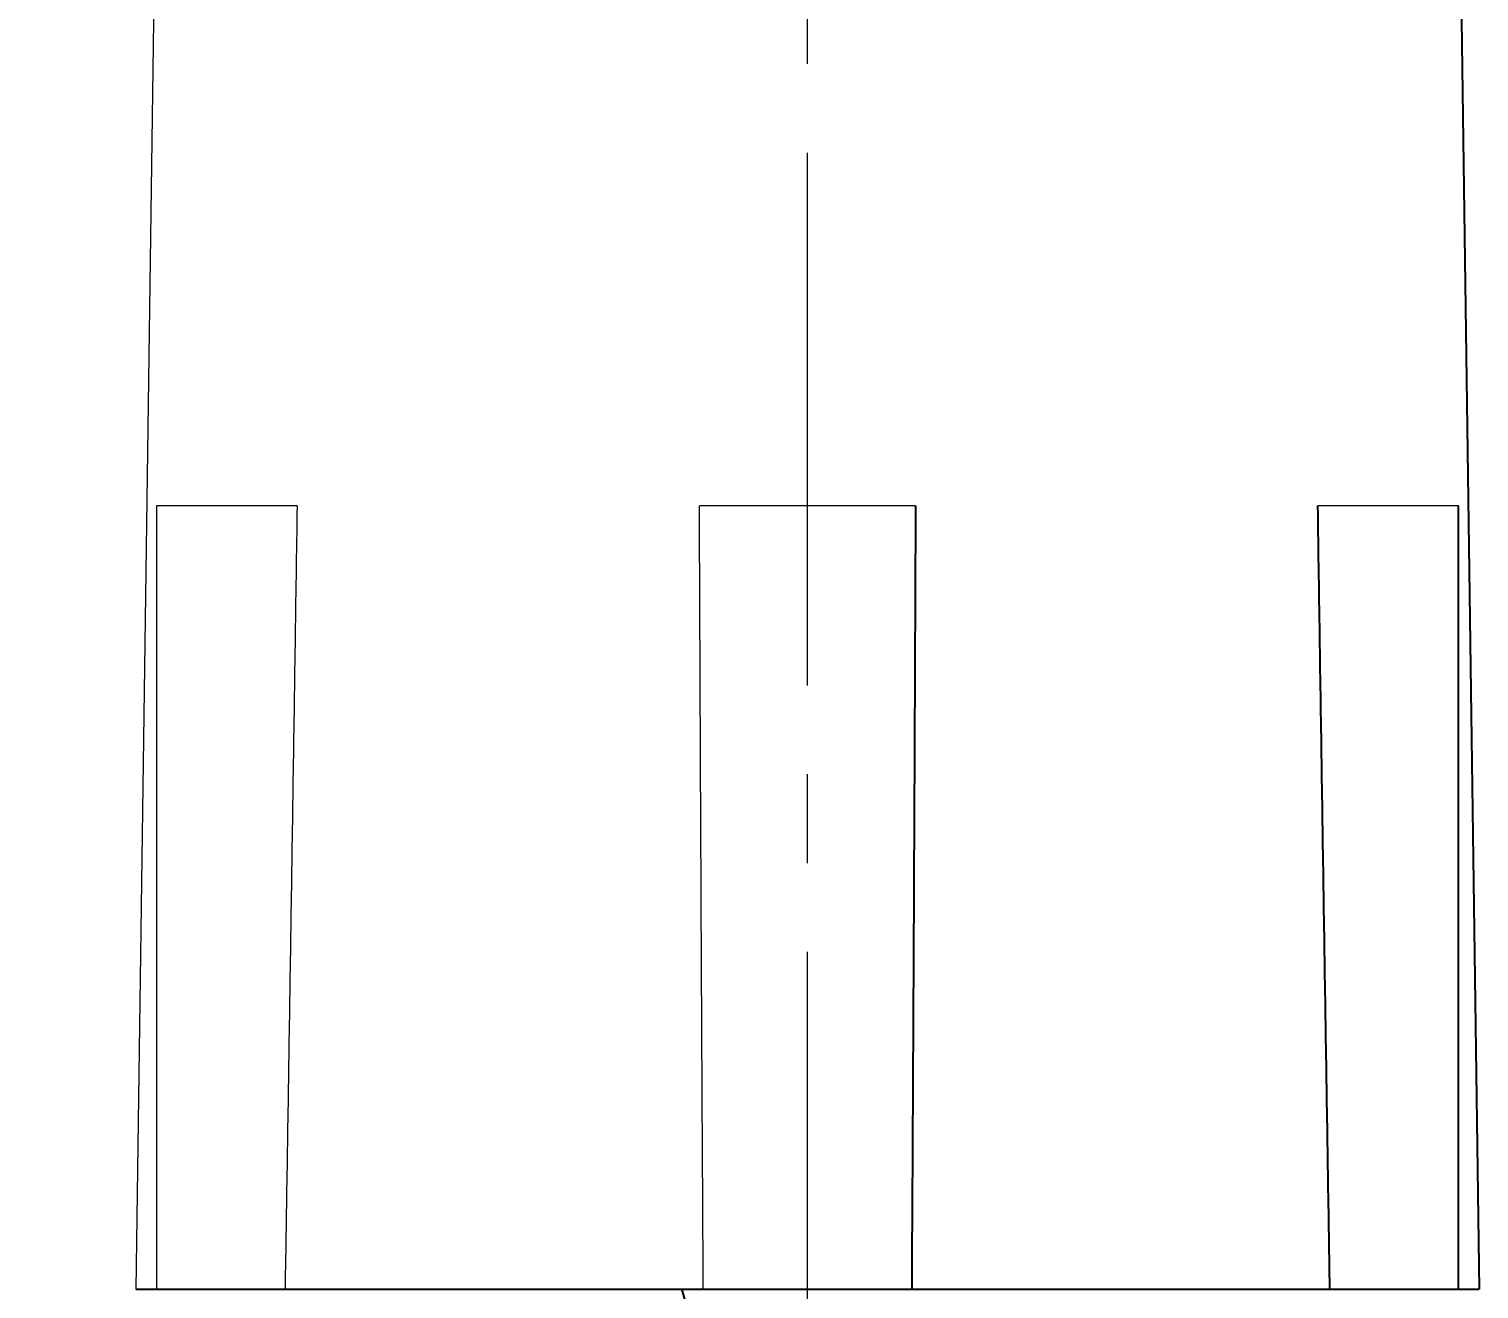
# Model space of a CAD drawing. Header units: millimetres. Extents: x 8809 to 9650, y -1236 to -642.
# Drawn here: x 9351.2 to 9403, y -1052.9 to -1007.8 of the extents above; entities that cross this region are included whole.
import ezdxf

# ---------------------------------------------------------------- set-up
doc = ezdxf.new("R2010")
doc.units = ezdxf.units.MM
doc.linetypes.add('CENTER2', pattern=[28.575, 19.05, -3.175, 3.175, -3.175])
doc.layers.add('CENTER', color=1, linetype='CENTER2', lineweight=15)
doc.layers.add('DIM', color=3, linetype='Continuous', lineweight=9)
doc.styles.get("Standard").update_dxf_attribs({"font": 'arial.ttf'})
doc.dimstyles.new('사본 ISO-25', dxfattribs={"dimtxt": 4, "dimasz": 4, "dimexe": 1.25, "dimexo": 0.625, "dimgap": 1.5, "dimtad": 1, "dimtih": 1, "dimtoh": 1, "dimdec": 1, "dimzin": 9, "dimdsep": 46, "dimtxsty": 'Standard', "dimcen": 2.5, "dimclrd": 3, "dimclre": 3, "dimclrt": 4, "dimadec": 0, "dimazin": 0, "dimtfac": 1, "dimtdec": 1, "dimtmove": 0, "dimatfit": 3, "dimfxl": 1, "dimarcsym": 0})

# ---------------------------------------------------------------- blocks, each defined once
blk = doc.blocks.new('*D62')
at = {"layer": 'Defpoints', "color": 0, "transparency": 16777216}
for p in [(9378.995, -801.23), (9259.55, -823.888), (9290.121, -906.847), (9235.095, -962.582), (9378.995, -1059.882)]:
    blk.add_point(p, dxfattribs=at)
at = {"layer": 'DIM', "color": 3, "lineweight": -2, "transparency": 16777216}
for start, end in [(260.336797, 264.571448), (265.428272, 269.663203)]:
    blk.add_arc((9378.995, -146.484), 765.539, start, end, dxfattribs=at)
at = {"layer": 'DIM', "color": 3, "transparency": 16777216}
for points in [[(9250.366, -901.9), (9250.622, -900.422), (9246.06, -900.393)], [(9374.497, -911.26), (9374.493, -912.76), (9378.995, -912.023)]]:
    blk.add_solid(points, dxfattribs=at)
at = {"layer": 'DIM', "color": 4, "transparency": 16777216, "insert": (9312.274, -909.11), "char_height": 4.5, "attachment_point": 5}
blk.add_mtext('10°', dxfattribs=at)

msp = doc.modelspace()

# ---------------------------------------------------------------- linework, layer by layer
at = {"linetype": 'Continuous', "lineweight": 18, "extrusion": (0, 1, 0)}
for p, q in [((9355.996, -980.882), (9354.996, -1052.882)), ((9355.727, -1024.882), (9355.727, -1052.882)), ((9360.754, -1024.882), (9355.727, -1024.882)), ((9382.858, -1024.882), (9375.134, -1024.882)), ((9402.265, -1024.882), (9397.238, -1024.882))]:
    msp.add_line(p, q, dxfattribs=at)
at = {"color": 7, "linetype": 'Continuous', "extrusion": (0, 1, 0)}
for p, q in [((9401.996, -980.882), (9402.996, -1052.882)), ((9402.265, -1052.882), (9402.265, -1024.882))]:
    msp.add_line(p, q, dxfattribs=at)
at = {"color": 7, "linetype": 'Continuous'}
msp.add_line((9354.996, -1052.882), (9402.996, -1052.882), dxfattribs=at)
msp.add_arc((9409.255, -1043.395), 36.028, 195.2599, 214.8941, dxfattribs=at)
at = {"linetype": 'Continuous', "lineweight": 18}
for points in [[(9360.754, -1024.882), (9360.705, -1028.221), (9360.607, -1034.747), (9360.465, -1044.051), (9360.371, -1049.986), (9360.325, -1052.882)], [(9375.272, -1052.882), (9375.255, -1049.986), (9375.222, -1044.051), (9375.176, -1034.748), (9375.148, -1028.222), (9375.134, -1024.882)]]:
    msp.add_open_spline(points, degree=3, dxfattribs=at)
at = {"color": 7, "linetype": 'Continuous'}
for points in [[(9382.858, -1024.882), (9382.844, -1028.221), (9382.816, -1034.747), (9382.77, -1044.051), (9382.737, -1049.986), (9382.72, -1052.882)], [(9397.667, -1052.882), (9397.621, -1049.986), (9397.527, -1044.051), (9397.385, -1034.748), (9397.287, -1028.222), (9397.238, -1024.882)]]:
    msp.add_open_spline(points, degree=3, dxfattribs=at)
at = {"layer": 'CENTER'}
msp.add_line((9378.995, -1059.882), (9378.995, -801.23), dxfattribs=at)

# ---------------------------------------------------------------- dimensions: what is measured, and where the dimension line sits
at = {"layer": 'DIM', "color": 1}
dim = msp.add_angular_dim_2l(base=(9290.121, -906.847), line1=((9378.995, -1059.882), (9378.995, -801.23)), line2=((9235.095, -962.582), (9259.55, -823.888)), dimstyle='사본 ISO-25', override={"dimtxt": 4.5, "dimasz": 4.5, "dimtad": 0}, dxfattribs=at)
dim.commit()
dim.dimension.update_dxf_attribs({"geometry": '*D62', "text_midpoint": (9312.274, -909.11)})

doc.saveas('drawing.dxf')
